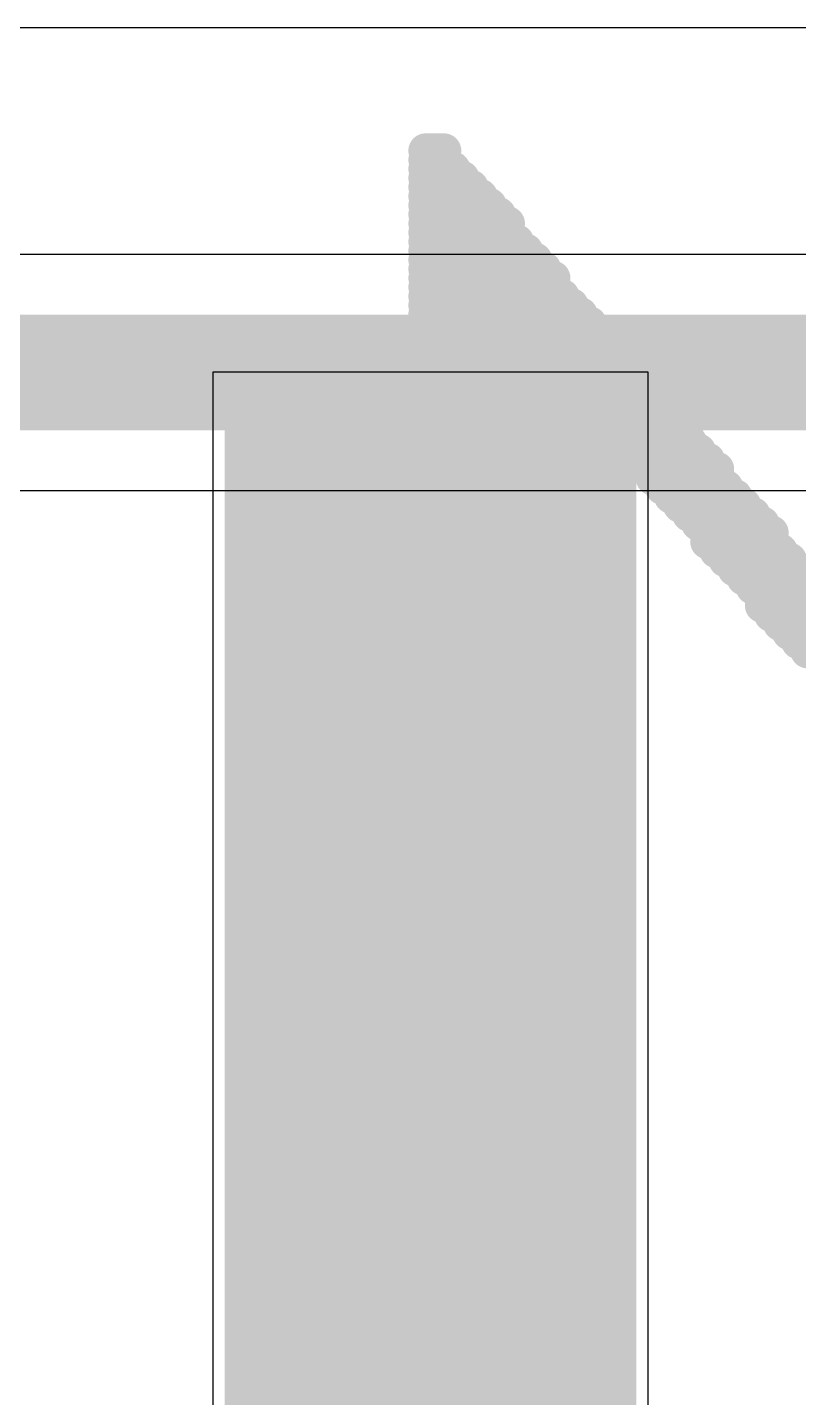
# Model space of a CAD drawing. Header units: inches. Extents: x -4.4 to 45.3, y -0.3 to 53.7.
# Drawn here: x 12.761 to 14.452, y 3.646 to 6.649 of the extents above; entities that cross this region are included whole.
import ezdxf

# ---------------------------------------------------------------- set-up
doc = ezdxf.new("R2010")
doc.units = ezdxf.units.IN
for name, color, linetype in [('Bottom Overlay', 54, 'Continuous'), ('Signal_2', 76, 'Continuous'), ('Top Layer', 1, 'Continuous'), ('Top Paste', 8, 'Continuous'), ('Top Solder', 216, 'Continuous')]:
    doc.layers.add(name, color=color, linetype=linetype)

# ---------------------------------------------------------------- blocks, each defined once
blk = doc.blocks.new('SFW5R_1STE1LF_26')
at = {"layer": 'Top Layer'}
blk.add_hatch(color=1, dxfattribs=at).paths.add_polyline_path([(2.65, 1.05), (3.35, 1.05), (3.35, -3.15), (2.65, -3.15)])
at = {"layer": 'Top Paste'}
blk.add_hatch(color=8, dxfattribs=at).paths.add_polyline_path([(2.65, 1.05), (3.35, 1.05), (3.35, -3.15), (2.65, -3.15)])
at = {"layer": 'Top Solder'}
blk.add_hatch(color=216, dxfattribs=at).paths.add_polyline_path([(2.5484, 1.1516), (3.4516, 1.1516), (3.4516, -3.2516), (2.5484, -3.2516)])

msp = doc.modelspace()

# ---------------------------------------------------------------- linework, layer by layer
at = {"layer": 'Bottom Overlay'}
for points in [[(13.6341, 6.379, 0.0762, 0.0762, 0), (13.674, 6.379, 0.0762, 0.0762, 0)], [(13.6341, 6.359, 0.0762, 0.0762, 0), (13.674, 6.359, 0.0762, 0.0762, 0)], [(13.6341, 6.3391, 0.0762, 0.0762, 0), (13.6939, 6.3391, 0.0762, 0.0762, 0)], [(13.6341, 6.3191, 0.0762, 0.0762, 0), (13.7139, 6.3191, 0.0762, 0.0762, 0)], [(13.6341, 6.2992, 0.0762, 0.0762, 0), (13.7338, 6.2992, 0.0762, 0.0762, 0)], [(13.6341, 6.2793, 0.0762, 0.0762, 0), (13.7538, 6.2793, 0.0762, 0.0762, 0)], [(13.6341, 6.2593, 0.0762, 0.0762, 0), (13.7737, 6.2593, 0.0762, 0.0762, 0)], [(13.6341, 6.2394, 0.0762, 0.0762, 0), (13.7936, 6.2394, 0.0762, 0.0762, 0)], [(13.6341, 6.2194, 0.0762, 0.0762, 0), (13.8136, 6.2194, 0.0762, 0.0762, 0)], [(13.6341, 6.1995, 0.0762, 0.0762, 0), (13.8136, 6.1995, 0.0762, 0.0762, 0)], [(13.6341, 6.1796, 0.0762, 0.0762, 0), (13.8335, 6.1796, 0.0762, 0.0762, 0)], [(13.6341, 6.1596, 0.0762, 0.0762, 0), (13.8535, 6.1596, 0.0762, 0.0762, 0)], [(13.6341, 6.1397, 0.0762, 0.0762, 0), (13.8734, 6.1397, 0.0762, 0.0762, 0)], [(13.6341, 6.1197, 0.0762, 0.0762, 0), (13.8933, 6.1197, 0.0762, 0.0762, 0)], [(13.6341, 6.0998, 0.0762, 0.0762, 0), (13.7538, 6.0998, 0.0762, 0.0762, 0)], [(13.7737, 6.0998, 0.0762, 0.0762, 0), (13.9133, 6.0998, 0.0762, 0.0762, 0)], [(13.6341, 6.0799, 0.0762, 0.0762, 0), (13.7538, 6.0799, 0.0762, 0.0762, 0)], [(13.6341, 6.0599, 0.0762, 0.0762, 0), (13.7538, 6.0599, 0.0762, 0.0762, 0)], [(13.7737, 6.0799, 0.0762, 0.0762, 0), (13.9133, 6.0799, 0.0762, 0.0762, 0)], [(13.7936, 6.0599, 0.0762, 0.0762, 0), (13.9332, 6.0599, 0.0762, 0.0762, 0)], [(13.6341, 6.04, 0.0762, 0.0762, 0), (13.7538, 6.04, 0.0762, 0.0762, 0)], [(13.8136, 6.04, 0.0762, 0.0762, 0), (13.9532, 6.04, 0.0762, 0.0762, 0)], [(13.6341, 6.02, 0.0762, 0.0762, 0), (13.7538, 6.02, 0.0762, 0.0762, 0)], [(13.6341, 6.0001, 0.0762, 0.0762, 0), (13.7538, 6.0001, 0.0762, 0.0762, 0)], [(13.8335, 6.02, 0.0762, 0.0762, 0), (13.9731, 6.02, 0.0762, 0.0762, 0)], [(13.8535, 6.0001, 0.0762, 0.0762, 0), (13.993, 6.0001, 0.0762, 0.0762, 0)], [(13.6341, 5.9802, 0.0762, 0.0762, 0), (13.7538, 5.9802, 0.0762, 0.0762, 0)], [(13.8734, 5.9802, 0.0762, 0.0762, 0), (14.013, 5.9802, 0.0762, 0.0762, 0)], [(13.6341, 5.9602, 0.0762, 0.0762, 0), (13.7538, 5.9602, 0.0762, 0.0762, 0)], [(13.6341, 5.9403, 0.0762, 0.0762, 0), (13.7538, 5.9403, 0.0762, 0.0762, 0)], [(13.8734, 5.9602, 0.0762, 0.0762, 0), (14.0329, 5.9602, 0.0762, 0.0762, 0)], [(13.8933, 5.9403, 0.0762, 0.0762, 0), (14.0329, 5.9403, 0.0762, 0.0762, 0)], [(13.6341, 5.9203, 0.0762, 0.0762, 0), (13.7538, 5.9203, 0.0762, 0.0762, 0)], [(13.9133, 5.9203, 0.0762, 0.0762, 0), (14.0529, 5.9203, 0.0762, 0.0762, 0)], [(13.6341, 5.9004, 0.0762, 0.0762, 0), (13.7538, 5.9004, 0.0762, 0.0762, 0)], [(13.6341, 5.8805, 0.0762, 0.0762, 0), (13.7538, 5.8805, 0.0762, 0.0762, 0)], [(13.9332, 5.9004, 0.0762, 0.0762, 0), (14.0728, 5.9004, 0.0762, 0.0762, 0)], [(13.9532, 5.8805, 0.0762, 0.0762, 0), (14.0927, 5.8805, 0.0762, 0.0762, 0)], [(13.6341, 5.8605, 0.0762, 0.0762, 0), (13.7538, 5.8605, 0.0762, 0.0762, 0)], [(13.9731, 5.8605, 0.0762, 0.0762, 0), (14.1127, 5.8605, 0.0762, 0.0762, 0)], [(13.6341, 5.8406, 0.0762, 0.0762, 0), (13.7538, 5.8406, 0.0762, 0.0762, 0)], [(13.6341, 5.8206, 0.0762, 0.0762, 0), (13.7538, 5.8206, 0.0762, 0.0762, 0)], [(13.993, 5.8406, 0.0762, 0.0762, 0), (14.1326, 5.8406, 0.0762, 0.0762, 0)], [(14.013, 5.8206, 0.0762, 0.0762, 0), (14.1526, 5.8206, 0.0762, 0.0762, 0)], [(13.6341, 5.8007, 0.0762, 0.0762, 0), (13.7538, 5.8007, 0.0762, 0.0762, 0)], [(14.013, 5.8007, 0.0762, 0.0762, 0), (14.1526, 5.8007, 0.0762, 0.0762, 0)], [(13.6341, 5.7808, 0.0762, 0.0762, 0), (13.7538, 5.7808, 0.0762, 0.0762, 0)], [(13.6341, 5.7608, 0.0762, 0.0762, 0), (13.7538, 5.7608, 0.0762, 0.0762, 0)], [(14.0329, 5.7808, 0.0762, 0.0762, 0), (14.1725, 5.7808, 0.0762, 0.0762, 0)], [(14.0529, 5.7608, 0.0762, 0.0762, 0), (14.1924, 5.7608, 0.0762, 0.0762, 0)], [(13.6341, 5.7409, 0.0762, 0.0762, 0), (13.7538, 5.7409, 0.0762, 0.0762, 0)], [(14.0728, 5.7409, 0.0762, 0.0762, 0), (14.2124, 5.7409, 0.0762, 0.0762, 0)], [(13.6341, 5.7209, 0.0762, 0.0762, 0), (13.7538, 5.7209, 0.0762, 0.0762, 0)], [(13.6341, 5.701, 0.0762, 0.0762, 0), (13.7538, 5.701, 0.0762, 0.0762, 0)], [(14.0927, 5.7209, 0.0762, 0.0762, 0), (14.2323, 5.7209, 0.0762, 0.0762, 0)], [(14.1127, 5.701, 0.0762, 0.0762, 0), (14.2523, 5.701, 0.0762, 0.0762, 0)], [(13.6341, 5.6811, 0.0762, 0.0762, 0), (13.7538, 5.6811, 0.0762, 0.0762, 0)], [(14.1326, 5.6811, 0.0762, 0.0762, 0), (14.2722, 5.6811, 0.0762, 0.0762, 0)], [(13.6341, 5.6611, 0.0762, 0.0762, 0), (13.7538, 5.6611, 0.0762, 0.0762, 0)], [(13.6341, 5.6412, 0.0762, 0.0762, 0), (13.7538, 5.6412, 0.0762, 0.0762, 0)], [(14.1326, 5.6611, 0.0762, 0.0762, 0), (14.2722, 5.6611, 0.0762, 0.0762, 0)], [(14.1526, 5.6412, 0.0762, 0.0762, 0), (14.2921, 5.6412, 0.0762, 0.0762, 0)], [(13.6341, 5.6212, 0.0762, 0.0762, 0), (13.7538, 5.6212, 0.0762, 0.0762, 0)], [(14.1725, 5.6212, 0.0762, 0.0762, 0), (14.3121, 5.6212, 0.0762, 0.0762, 0)], [(13.6341, 5.6013, 0.0762, 0.0762, 0), (13.7538, 5.6013, 0.0762, 0.0762, 0)], [(13.6341, 5.5814, 0.0762, 0.0762, 0), (13.7538, 5.5814, 0.0762, 0.0762, 0)], [(14.1924, 5.6013, 0.0762, 0.0762, 0), (14.332, 5.6013, 0.0762, 0.0762, 0)], [(14.2124, 5.5814, 0.0762, 0.0762, 0), (14.352, 5.5814, 0.0762, 0.0762, 0)], [(13.6341, 5.5614, 0.0762, 0.0762, 0), (13.7538, 5.5614, 0.0762, 0.0762, 0)], [(14.2323, 5.5614, 0.0762, 0.0762, 0), (14.3719, 5.5614, 0.0762, 0.0762, 0)], [(13.6341, 5.5415, 0.0762, 0.0762, 0), (13.7538, 5.5415, 0.0762, 0.0762, 0)], [(13.6341, 5.5215, 0.0762, 0.0762, 0), (13.7538, 5.5215, 0.0762, 0.0762, 0)], [(14.2523, 5.5415, 0.0762, 0.0762, 0), (14.3918, 5.5415, 0.0762, 0.0762, 0)], [(14.2523, 5.5215, 0.0762, 0.0762, 0), (14.3918, 5.5215, 0.0762, 0.0762, 0)], [(13.6341, 5.5016, 0.0762, 0.0762, 0), (13.7538, 5.5016, 0.0762, 0.0762, 0)], [(14.2722, 5.5016, 0.0762, 0.0762, 0), (14.4118, 5.5016, 0.0762, 0.0762, 0)], [(13.6341, 5.4817, 0.0762, 0.0762, 0), (13.7538, 5.4817, 0.0762, 0.0762, 0)], [(13.6341, 5.4617, 0.0762, 0.0762, 0), (13.7538, 5.4617, 0.0762, 0.0762, 0)], [(14.2921, 5.4817, 0.0762, 0.0762, 0), (14.4317, 5.4817, 0.0762, 0.0762, 0)], [(14.3121, 5.4617, 0.0762, 0.0762, 0), (14.4517, 5.4617, 0.0762, 0.0762, 0)], [(13.6341, 5.4418, 0.0762, 0.0762, 0), (13.7538, 5.4418, 0.0762, 0.0762, 0)], [(14.332, 5.4418, 0.0762, 0.0762, 0), (14.4716, 5.4418, 0.0762, 0.0762, 0)], [(13.6341, 5.4218, 0.0762, 0.0762, 0), (13.7538, 5.4218, 0.0762, 0.0762, 0)], [(13.6341, 5.4019, 0.0762, 0.0762, 0), (13.7538, 5.4019, 0.0762, 0.0762, 0)], [(14.352, 5.4218, 0.0762, 0.0762, 0), (14.4915, 5.4218, 0.0762, 0.0762, 0)], [(14.3719, 5.4019, 0.0762, 0.0762, 0), (14.5115, 5.4019, 0.0762, 0.0762, 0)], [(13.6341, 5.382, 0.0762, 0.0762, 0), (13.7538, 5.382, 0.0762, 0.0762, 0)], [(14.3719, 5.382, 0.0762, 0.0762, 0), (14.5314, 5.382, 0.0762, 0.0762, 0)], [(13.6341, 5.362, 0.0762, 0.0762, 0), (13.7538, 5.362, 0.0762, 0.0762, 0)], [(13.6341, 5.3421, 0.0762, 0.0762, 0), (13.7538, 5.3421, 0.0762, 0.0762, 0)], [(14.3918, 5.362, 0.0762, 0.0762, 0), (14.5314, 5.362, 0.0762, 0.0762, 0)], [(14.4118, 5.3421, 0.0762, 0.0762, 0), (14.5514, 5.3421, 0.0762, 0.0762, 0)], [(13.6341, 5.3221, 0.0762, 0.0762, 0), (13.7538, 5.3221, 0.0762, 0.0762, 0)], [(14.4317, 5.3221, 0.0762, 0.0762, 0), (14.5713, 5.3221, 0.0762, 0.0762, 0)], [(13.6341, 5.3022, 0.0762, 0.0762, 0), (13.7538, 5.3022, 0.0762, 0.0762, 0)], [(13.6341, 5.2823, 0.0762, 0.0762, 0), (13.7538, 5.2823, 0.0762, 0.0762, 0)], [(14.4517, 5.3022, 0.0762, 0.0762, 0), (14.5912, 5.3022, 0.0762, 0.0762, 0)], [(14.4716, 5.2823, 0.0762, 0.0762, 0), (14.6112, 5.2823, 0.0762, 0.0762, 0)], [(13.6341, 5.2623, 0.0762, 0.0762, 0), (13.7538, 5.2623, 0.0762, 0.0762, 0)], [(13.6341, 5.2424, 0.0762, 0.0762, 0), (13.7538, 5.2424, 0.0762, 0.0762, 0)], [(13.6341, 5.2224, 0.0762, 0.0762, 0), (13.7538, 5.2224, 0.0762, 0.0762, 0)], [(13.6341, 5.2025, 0.0762, 0.0762, 0), (13.7538, 5.2025, 0.0762, 0.0762, 0)], [(13.6341, 5.1826, 0.0762, 0.0762, 0), (13.7538, 5.1826, 0.0762, 0.0762, 0)], [(13.6341, 5.1626, 0.0762, 0.0762, 0), (13.7538, 5.1626, 0.0762, 0.0762, 0)], [(13.6341, 5.1427, 0.0762, 0.0762, 0), (13.7538, 5.1427, 0.0762, 0.0762, 0)], [(13.6341, 5.1227, 0.0762, 0.0762, 0), (13.7538, 5.1227, 0.0762, 0.0762, 0)], [(13.6341, 5.1028, 0.0762, 0.0762, 0), (13.7538, 5.1028, 0.0762, 0.0762, 0)], [(13.6341, 5.0828, 0.0762, 0.0762, 0), (13.7538, 5.0828, 0.0762, 0.0762, 0)], [(13.6341, 5.0629, 0.0762, 0.0762, 0), (13.7538, 5.0629, 0.0762, 0.0762, 0)], [(13.6341, 5.043, 0.0762, 0.0762, 0), (13.7538, 5.043, 0.0762, 0.0762, 0)], [(13.6341, 5.023, 0.0762, 0.0762, 0), (13.7538, 5.023, 0.0762, 0.0762, 0)], [(13.6341, 5.0031, 0.0762, 0.0762, 0), (13.7538, 5.0031, 0.0762, 0.0762, 0)], [(13.6341, 4.9831, 0.0762, 0.0762, 0), (13.7538, 4.9831, 0.0762, 0.0762, 0)], [(13.6341, 4.9632, 0.0762, 0.0762, 0), (13.7538, 4.9632, 0.0762, 0.0762, 0)], [(13.6341, 4.9433, 0.0762, 0.0762, 0), (13.7538, 4.9433, 0.0762, 0.0762, 0)], [(13.6341, 4.9233, 0.0762, 0.0762, 0), (13.7538, 4.9233, 0.0762, 0.0762, 0)], [(13.6341, 4.9034, 0.0762, 0.0762, 0), (13.7538, 4.9034, 0.0762, 0.0762, 0)], [(13.6341, 4.8834, 0.0762, 0.0762, 0), (13.7538, 4.8834, 0.0762, 0.0762, 0)], [(13.6341, 4.8635, 0.0762, 0.0762, 0), (13.7538, 4.8635, 0.0762, 0.0762, 0)], [(13.6341, 4.8436, 0.0762, 0.0762, 0), (13.7538, 4.8436, 0.0762, 0.0762, 0)], [(13.6341, 4.8236, 0.0762, 0.0762, 0), (13.7538, 4.8236, 0.0762, 0.0762, 0)], [(13.6341, 4.8037, 0.0762, 0.0762, 0), (13.7538, 4.8037, 0.0762, 0.0762, 0)], [(13.6341, 4.7837, 0.0762, 0.0762, 0), (13.7538, 4.7837, 0.0762, 0.0762, 0)], [(13.6341, 4.7638, 0.0762, 0.0762, 0), (13.7538, 4.7638, 0.0762, 0.0762, 0)], [(13.6341, 4.7439, 0.0762, 0.0762, 0), (13.7538, 4.7439, 0.0762, 0.0762, 0)], [(13.6341, 4.7239, 0.0762, 0.0762, 0), (13.7538, 4.7239, 0.0762, 0.0762, 0)], [(13.6341, 4.704, 0.0762, 0.0762, 0), (13.7538, 4.704, 0.0762, 0.0762, 0)], [(13.6341, 4.684, 0.0762, 0.0762, 0), (13.7538, 4.684, 0.0762, 0.0762, 0)], [(13.6341, 4.6641, 0.0762, 0.0762, 0), (13.7538, 4.6641, 0.0762, 0.0762, 0)], [(13.6341, 4.6442, 0.0762, 0.0762, 0), (13.7538, 4.6442, 0.0762, 0.0762, 0)], [(13.6341, 4.6242, 0.0762, 0.0762, 0), (13.7538, 4.6242, 0.0762, 0.0762, 0)], [(13.6341, 4.6043, 0.0762, 0.0762, 0), (13.7538, 4.6043, 0.0762, 0.0762, 0)], [(13.6341, 4.5843, 0.0762, 0.0762, 0), (13.7538, 4.5843, 0.0762, 0.0762, 0)], [(13.6341, 4.5644, 0.0762, 0.0762, 0), (13.7538, 4.5644, 0.0762, 0.0762, 0)], [(13.6341, 4.5445, 0.0762, 0.0762, 0), (13.7538, 4.5445, 0.0762, 0.0762, 0)], [(13.6341, 4.5245, 0.0762, 0.0762, 0), (13.7538, 4.5245, 0.0762, 0.0762, 0)], [(13.6341, 4.5046, 0.0762, 0.0762, 0), (13.7538, 4.5046, 0.0762, 0.0762, 0)], [(13.6341, 4.4846, 0.0762, 0.0762, 0), (13.7538, 4.4846, 0.0762, 0.0762, 0)], [(13.6341, 4.4647, 0.0762, 0.0762, 0), (13.7538, 4.4647, 0.0762, 0.0762, 0)], [(13.6341, 4.4448, 0.0762, 0.0762, 0), (13.7538, 4.4448, 0.0762, 0.0762, 0)], [(13.6341, 4.4248, 0.0762, 0.0762, 0), (13.7538, 4.4248, 0.0762, 0.0762, 0)], [(13.6341, 4.4049, 0.0762, 0.0762, 0), (13.7538, 4.4049, 0.0762, 0.0762, 0)]]:
    msp.add_lwpolyline(points, format="xyseb", dxfattribs=at)
for points in [[(13.6151, 6.379, 0.0381, 0.0381, 1), (13.6532, 6.379, 0.0381, 0.0381, 1)], [(13.6549, 6.379, 0.0381, 0.0381, 1), (13.693, 6.379, 0.0381, 0.0381, 1)], [(13.6151, 6.359, 0.0381, 0.0381, 1), (13.6532, 6.359, 0.0381, 0.0381, 1)], [(13.6151, 6.3391, 0.0381, 0.0381, 1), (13.6532, 6.3391, 0.0381, 0.0381, 1)], [(13.6549, 6.359, 0.0381, 0.0381, 1), (13.693, 6.359, 0.0381, 0.0381, 1)], [(13.6749, 6.3391, 0.0381, 0.0381, 1), (13.713, 6.3391, 0.0381, 0.0381, 1)], [(13.6151, 6.3191, 0.0381, 0.0381, 1), (13.6532, 6.3191, 0.0381, 0.0381, 1)], [(13.6948, 6.3191, 0.0381, 0.0381, 1), (13.7329, 6.3191, 0.0381, 0.0381, 1)], [(13.6151, 6.2992, 0.0381, 0.0381, 1), (13.6532, 6.2992, 0.0381, 0.0381, 1)], [(13.6151, 6.2793, 0.0381, 0.0381, 1), (13.6532, 6.2793, 0.0381, 0.0381, 1)], [(13.7148, 6.2992, 0.0381, 0.0381, 1), (13.7529, 6.2992, 0.0381, 0.0381, 1)], [(13.7347, 6.2793, 0.0381, 0.0381, 1), (13.7728, 6.2793, 0.0381, 0.0381, 1)], [(13.6151, 6.2593, 0.0381, 0.0381, 1), (13.6532, 6.2593, 0.0381, 0.0381, 1)], [(13.7547, 6.2593, 0.0381, 0.0381, 1), (13.7928, 6.2593, 0.0381, 0.0381, 1)], [(13.6151, 6.2394, 0.0381, 0.0381, 1), (13.6532, 6.2394, 0.0381, 0.0381, 1)], [(13.6151, 6.2194, 0.0381, 0.0381, 1), (13.6532, 6.2194, 0.0381, 0.0381, 1)], [(13.7746, 6.2394, 0.0381, 0.0381, 1), (13.8127, 6.2394, 0.0381, 0.0381, 1)], [(13.7945, 6.2194, 0.0381, 0.0381, 1), (13.8326, 6.2194, 0.0381, 0.0381, 1)], [(13.6151, 6.1995, 0.0381, 0.0381, 1), (13.6532, 6.1995, 0.0381, 0.0381, 1)], [(13.6151, 6.1796, 0.0381, 0.0381, 1), (13.6532, 6.1796, 0.0381, 0.0381, 1)], [(13.7945, 6.1995, 0.0381, 0.0381, 1), (13.8326, 6.1995, 0.0381, 0.0381, 1)], [(13.8145, 6.1796, 0.0381, 0.0381, 1), (13.8526, 6.1796, 0.0381, 0.0381, 1)], [(13.6151, 6.1596, 0.0381, 0.0381, 1), (13.6532, 6.1596, 0.0381, 0.0381, 1)], [(13.8344, 6.1596, 0.0381, 0.0381, 1), (13.8725, 6.1596, 0.0381, 0.0381, 1)], [(13.6151, 6.1397, 0.0381, 0.0381, 1), (13.6532, 6.1397, 0.0381, 0.0381, 1)], [(13.6151, 6.1197, 0.0381, 0.0381, 1), (13.6532, 6.1197, 0.0381, 0.0381, 1)], [(13.8544, 6.1397, 0.0381, 0.0381, 1), (13.8925, 6.1397, 0.0381, 0.0381, 1)], [(13.8743, 6.1197, 0.0381, 0.0381, 1), (13.9124, 6.1197, 0.0381, 0.0381, 1)], [(13.6151, 6.0998, 0.0381, 0.0381, 1), (13.6532, 6.0998, 0.0381, 0.0381, 1)], [(13.7347, 6.0998, 0.0381, 0.0381, 1), (13.7728, 6.0998, 0.0381, 0.0381, 1)], [(13.7547, 6.0998, 0.0381, 0.0381, 1), (13.7928, 6.0998, 0.0381, 0.0381, 1)], [(13.8942, 6.0998, 0.0381, 0.0381, 1), (13.9323, 6.0998, 0.0381, 0.0381, 1)], [(13.6151, 6.0799, 0.0381, 0.0381, 1), (13.6532, 6.0799, 0.0381, 0.0381, 1)], [(13.6151, 6.0599, 0.0381, 0.0381, 1), (13.6532, 6.0599, 0.0381, 0.0381, 1)], [(13.7347, 6.0799, 0.0381, 0.0381, 1), (13.7728, 6.0799, 0.0381, 0.0381, 1)], [(13.7347, 6.0599, 0.0381, 0.0381, 1), (13.7728, 6.0599, 0.0381, 0.0381, 1)], [(13.7547, 6.0799, 0.0381, 0.0381, 1), (13.7928, 6.0799, 0.0381, 0.0381, 1)], [(13.7746, 6.0599, 0.0381, 0.0381, 1), (13.8127, 6.0599, 0.0381, 0.0381, 1)], [(13.8942, 6.0799, 0.0381, 0.0381, 1), (13.9323, 6.0799, 0.0381, 0.0381, 1)], [(13.9142, 6.0599, 0.0381, 0.0381, 1), (13.9523, 6.0599, 0.0381, 0.0381, 1)], [(13.6151, 6.04, 0.0381, 0.0381, 1), (13.6532, 6.04, 0.0381, 0.0381, 1)], [(13.7347, 6.04, 0.0381, 0.0381, 1), (13.7728, 6.04, 0.0381, 0.0381, 1)], [(13.7945, 6.04, 0.0381, 0.0381, 1), (13.8326, 6.04, 0.0381, 0.0381, 1)], [(13.9341, 6.04, 0.0381, 0.0381, 1), (13.9722, 6.04, 0.0381, 0.0381, 1)], [(13.6151, 6.02, 0.0381, 0.0381, 1), (13.6532, 6.02, 0.0381, 0.0381, 1)], [(13.6151, 6.0001, 0.0381, 0.0381, 1), (13.6532, 6.0001, 0.0381, 0.0381, 1)], [(13.7347, 6.02, 0.0381, 0.0381, 1), (13.7728, 6.02, 0.0381, 0.0381, 1)], [(13.7347, 6.0001, 0.0381, 0.0381, 1), (13.7728, 6.0001, 0.0381, 0.0381, 1)], [(13.8145, 6.02, 0.0381, 0.0381, 1), (13.8526, 6.02, 0.0381, 0.0381, 1)], [(13.8344, 6.0001, 0.0381, 0.0381, 1), (13.8725, 6.0001, 0.0381, 0.0381, 1)], [(13.9541, 6.02, 0.0381, 0.0381, 1), (13.9922, 6.02, 0.0381, 0.0381, 1)], [(13.974, 6.0001, 0.0381, 0.0381, 1), (14.0121, 6.0001, 0.0381, 0.0381, 1)], [(13.6151, 5.9802, 0.0381, 0.0381, 1), (13.6532, 5.9802, 0.0381, 0.0381, 1)], [(13.7347, 5.9802, 0.0381, 0.0381, 1), (13.7728, 5.9802, 0.0381, 0.0381, 1)], [(13.8544, 5.9802, 0.0381, 0.0381, 1), (13.8925, 5.9802, 0.0381, 0.0381, 1)], [(13.9939, 5.9802, 0.0381, 0.0381, 1), (14.032, 5.9802, 0.0381, 0.0381, 1)], [(13.6151, 5.9602, 0.0381, 0.0381, 1), (13.6532, 5.9602, 0.0381, 0.0381, 1)], [(13.6151, 5.9403, 0.0381, 0.0381, 1), (13.6532, 5.9403, 0.0381, 0.0381, 1)], [(13.7347, 5.9602, 0.0381, 0.0381, 1), (13.7728, 5.9602, 0.0381, 0.0381, 1)], [(13.7347, 5.9403, 0.0381, 0.0381, 1), (13.7728, 5.9403, 0.0381, 0.0381, 1)], [(13.8544, 5.9602, 0.0381, 0.0381, 1), (13.8925, 5.9602, 0.0381, 0.0381, 1)], [(13.8743, 5.9403, 0.0381, 0.0381, 1), (13.9124, 5.9403, 0.0381, 0.0381, 1)], [(14.0139, 5.9602, 0.0381, 0.0381, 1), (14.052, 5.9602, 0.0381, 0.0381, 1)], [(14.0139, 5.9403, 0.0381, 0.0381, 1), (14.052, 5.9403, 0.0381, 0.0381, 1)], [(13.6151, 5.9203, 0.0381, 0.0381, 1), (13.6532, 5.9203, 0.0381, 0.0381, 1)], [(13.7347, 5.9203, 0.0381, 0.0381, 1), (13.7728, 5.9203, 0.0381, 0.0381, 1)], [(13.8942, 5.9203, 0.0381, 0.0381, 1), (13.9323, 5.9203, 0.0381, 0.0381, 1)], [(14.0338, 5.9203, 0.0381, 0.0381, 1), (14.0719, 5.9203, 0.0381, 0.0381, 1)], [(13.6151, 5.9004, 0.0381, 0.0381, 1), (13.6532, 5.9004, 0.0381, 0.0381, 1)], [(13.6151, 5.8805, 0.0381, 0.0381, 1), (13.6532, 5.8805, 0.0381, 0.0381, 1)], [(13.7347, 5.9004, 0.0381, 0.0381, 1), (13.7728, 5.9004, 0.0381, 0.0381, 1)], [(13.7347, 5.8805, 0.0381, 0.0381, 1), (13.7728, 5.8805, 0.0381, 0.0381, 1)], [(13.9142, 5.9004, 0.0381, 0.0381, 1), (13.9523, 5.9004, 0.0381, 0.0381, 1)], [(13.9341, 5.8805, 0.0381, 0.0381, 1), (13.9722, 5.8805, 0.0381, 0.0381, 1)], [(14.0538, 5.9004, 0.0381, 0.0381, 1), (14.0919, 5.9004, 0.0381, 0.0381, 1)], [(14.0737, 5.8805, 0.0381, 0.0381, 1), (14.1118, 5.8805, 0.0381, 0.0381, 1)], [(13.6151, 5.8605, 0.0381, 0.0381, 1), (13.6532, 5.8605, 0.0381, 0.0381, 1)], [(13.7347, 5.8605, 0.0381, 0.0381, 1), (13.7728, 5.8605, 0.0381, 0.0381, 1)], [(13.9541, 5.8605, 0.0381, 0.0381, 1), (13.9922, 5.8605, 0.0381, 0.0381, 1)], [(14.0936, 5.8605, 0.0381, 0.0381, 1), (14.1317, 5.8605, 0.0381, 0.0381, 1)], [(13.6151, 5.8406, 0.0381, 0.0381, 1), (13.6532, 5.8406, 0.0381, 0.0381, 1)], [(13.6151, 5.8206, 0.0381, 0.0381, 1), (13.6532, 5.8206, 0.0381, 0.0381, 1)], [(13.7347, 5.8406, 0.0381, 0.0381, 1), (13.7728, 5.8406, 0.0381, 0.0381, 1)], [(13.7347, 5.8206, 0.0381, 0.0381, 1), (13.7728, 5.8206, 0.0381, 0.0381, 1)], [(13.974, 5.8406, 0.0381, 0.0381, 1), (14.0121, 5.8406, 0.0381, 0.0381, 1)], [(13.9939, 5.8206, 0.0381, 0.0381, 1), (14.032, 5.8206, 0.0381, 0.0381, 1)], [(14.1136, 5.8406, 0.0381, 0.0381, 1), (14.1517, 5.8406, 0.0381, 0.0381, 1)], [(14.1335, 5.8206, 0.0381, 0.0381, 1), (14.1716, 5.8206, 0.0381, 0.0381, 1)], [(13.6151, 5.8007, 0.0381, 0.0381, 1), (13.6532, 5.8007, 0.0381, 0.0381, 1)], [(13.7347, 5.8007, 0.0381, 0.0381, 1), (13.7728, 5.8007, 0.0381, 0.0381, 1)], [(13.9939, 5.8007, 0.0381, 0.0381, 1), (14.032, 5.8007, 0.0381, 0.0381, 1)], [(14.1335, 5.8007, 0.0381, 0.0381, 1), (14.1716, 5.8007, 0.0381, 0.0381, 1)], [(13.6151, 5.7808, 0.0381, 0.0381, 1), (13.6532, 5.7808, 0.0381, 0.0381, 1)], [(13.6151, 5.7608, 0.0381, 0.0381, 1), (13.6532, 5.7608, 0.0381, 0.0381, 1)], [(13.7347, 5.7808, 0.0381, 0.0381, 1), (13.7728, 5.7808, 0.0381, 0.0381, 1)], [(13.7347, 5.7608, 0.0381, 0.0381, 1), (13.7728, 5.7608, 0.0381, 0.0381, 1)], [(14.0139, 5.7808, 0.0381, 0.0381, 1), (14.052, 5.7808, 0.0381, 0.0381, 1)], [(14.0338, 5.7608, 0.0381, 0.0381, 1), (14.0719, 5.7608, 0.0381, 0.0381, 1)], [(14.1535, 5.7808, 0.0381, 0.0381, 1), (14.1916, 5.7808, 0.0381, 0.0381, 1)], [(14.1734, 5.7608, 0.0381, 0.0381, 1), (14.2115, 5.7608, 0.0381, 0.0381, 1)], [(13.6151, 5.7409, 0.0381, 0.0381, 1), (13.6532, 5.7409, 0.0381, 0.0381, 1)], [(13.7347, 5.7409, 0.0381, 0.0381, 1), (13.7728, 5.7409, 0.0381, 0.0381, 1)], [(14.0538, 5.7409, 0.0381, 0.0381, 1), (14.0919, 5.7409, 0.0381, 0.0381, 1)], [(14.1933, 5.7409, 0.0381, 0.0381, 1), (14.2314, 5.7409, 0.0381, 0.0381, 1)], [(13.6151, 5.7209, 0.0381, 0.0381, 1), (13.6532, 5.7209, 0.0381, 0.0381, 1)], [(13.6151, 5.701, 0.0381, 0.0381, 1), (13.6532, 5.701, 0.0381, 0.0381, 1)], [(13.7347, 5.7209, 0.0381, 0.0381, 1), (13.7728, 5.7209, 0.0381, 0.0381, 1)], [(13.7347, 5.701, 0.0381, 0.0381, 1), (13.7728, 5.701, 0.0381, 0.0381, 1)], [(14.0737, 5.7209, 0.0381, 0.0381, 1), (14.1118, 5.7209, 0.0381, 0.0381, 1)], [(14.0936, 5.701, 0.0381, 0.0381, 1), (14.1317, 5.701, 0.0381, 0.0381, 1)], [(14.2133, 5.7209, 0.0381, 0.0381, 1), (14.2514, 5.7209, 0.0381, 0.0381, 1)], [(14.2332, 5.701, 0.0381, 0.0381, 1), (14.2713, 5.701, 0.0381, 0.0381, 1)], [(13.6151, 5.6811, 0.0381, 0.0381, 1), (13.6532, 5.6811, 0.0381, 0.0381, 1)], [(13.7347, 5.6811, 0.0381, 0.0381, 1), (13.7728, 5.6811, 0.0381, 0.0381, 1)], [(14.1136, 5.6811, 0.0381, 0.0381, 1), (14.1517, 5.6811, 0.0381, 0.0381, 1)], [(14.2532, 5.6811, 0.0381, 0.0381, 1), (14.2913, 5.6811, 0.0381, 0.0381, 1)], [(13.6151, 5.6611, 0.0381, 0.0381, 1), (13.6532, 5.6611, 0.0381, 0.0381, 1)], [(13.6151, 5.6412, 0.0381, 0.0381, 1), (13.6532, 5.6412, 0.0381, 0.0381, 1)], [(13.7347, 5.6611, 0.0381, 0.0381, 1), (13.7728, 5.6611, 0.0381, 0.0381, 1)], [(13.7347, 5.6412, 0.0381, 0.0381, 1), (13.7728, 5.6412, 0.0381, 0.0381, 1)], [(14.1136, 5.6611, 0.0381, 0.0381, 1), (14.1517, 5.6611, 0.0381, 0.0381, 1)], [(14.1335, 5.6412, 0.0381, 0.0381, 1), (14.1716, 5.6412, 0.0381, 0.0381, 1)], [(14.2532, 5.6611, 0.0381, 0.0381, 1), (14.2913, 5.6611, 0.0381, 0.0381, 1)], [(14.2731, 5.6412, 0.0381, 0.0381, 1), (14.3112, 5.6412, 0.0381, 0.0381, 1)], [(13.6151, 5.6212, 0.0381, 0.0381, 1), (13.6532, 5.6212, 0.0381, 0.0381, 1)], [(13.7347, 5.6212, 0.0381, 0.0381, 1), (13.7728, 5.6212, 0.0381, 0.0381, 1)], [(14.1535, 5.6212, 0.0381, 0.0381, 1), (14.1916, 5.6212, 0.0381, 0.0381, 1)], [(14.293, 5.6212, 0.0381, 0.0381, 1), (14.3311, 5.6212, 0.0381, 0.0381, 1)], [(13.6151, 5.6013, 0.0381, 0.0381, 1), (13.6532, 5.6013, 0.0381, 0.0381, 1)], [(13.6151, 5.5814, 0.0381, 0.0381, 1), (13.6532, 5.5814, 0.0381, 0.0381, 1)], [(13.7347, 5.6013, 0.0381, 0.0381, 1), (13.7728, 5.6013, 0.0381, 0.0381, 1)], [(13.7347, 5.5814, 0.0381, 0.0381, 1), (13.7728, 5.5814, 0.0381, 0.0381, 1)], [(14.1734, 5.6013, 0.0381, 0.0381, 1), (14.2115, 5.6013, 0.0381, 0.0381, 1)], [(14.1933, 5.5814, 0.0381, 0.0381, 1), (14.2314, 5.5814, 0.0381, 0.0381, 1)], [(14.313, 5.6013, 0.0381, 0.0381, 1), (14.3511, 5.6013, 0.0381, 0.0381, 1)], [(14.3329, 5.5814, 0.0381, 0.0381, 1), (14.371, 5.5814, 0.0381, 0.0381, 1)], [(13.6151, 5.5614, 0.0381, 0.0381, 1), (13.6532, 5.5614, 0.0381, 0.0381, 1)], [(13.7347, 5.5614, 0.0381, 0.0381, 1), (13.7728, 5.5614, 0.0381, 0.0381, 1)], [(14.2133, 5.5614, 0.0381, 0.0381, 1), (14.2514, 5.5614, 0.0381, 0.0381, 1)], [(14.3529, 5.5614, 0.0381, 0.0381, 1), (14.391, 5.5614, 0.0381, 0.0381, 1)], [(13.6151, 5.5415, 0.0381, 0.0381, 1), (13.6532, 5.5415, 0.0381, 0.0381, 1)], [(13.6151, 5.5215, 0.0381, 0.0381, 1), (13.6532, 5.5215, 0.0381, 0.0381, 1)], [(13.7347, 5.5415, 0.0381, 0.0381, 1), (13.7728, 5.5415, 0.0381, 0.0381, 1)], [(13.7347, 5.5215, 0.0381, 0.0381, 1), (13.7728, 5.5215, 0.0381, 0.0381, 1)], [(14.2332, 5.5415, 0.0381, 0.0381, 1), (14.2713, 5.5415, 0.0381, 0.0381, 1)], [(14.2332, 5.5215, 0.0381, 0.0381, 1), (14.2713, 5.5215, 0.0381, 0.0381, 1)], [(14.3728, 5.5415, 0.0381, 0.0381, 1), (14.4109, 5.5415, 0.0381, 0.0381, 1)], [(14.3728, 5.5215, 0.0381, 0.0381, 1), (14.4109, 5.5215, 0.0381, 0.0381, 1)], [(13.6151, 5.5016, 0.0381, 0.0381, 1), (13.6532, 5.5016, 0.0381, 0.0381, 1)], [(13.7347, 5.5016, 0.0381, 0.0381, 1), (13.7728, 5.5016, 0.0381, 0.0381, 1)], [(14.2532, 5.5016, 0.0381, 0.0381, 1), (14.2913, 5.5016, 0.0381, 0.0381, 1)], [(14.3927, 5.5016, 0.0381, 0.0381, 1), (14.4308, 5.5016, 0.0381, 0.0381, 1)], [(13.6151, 5.4817, 0.0381, 0.0381, 1), (13.6532, 5.4817, 0.0381, 0.0381, 1)], [(13.6151, 5.4617, 0.0381, 0.0381, 1), (13.6532, 5.4617, 0.0381, 0.0381, 1)], [(13.7347, 5.4817, 0.0381, 0.0381, 1), (13.7728, 5.4817, 0.0381, 0.0381, 1)], [(13.7347, 5.4617, 0.0381, 0.0381, 1), (13.7728, 5.4617, 0.0381, 0.0381, 1)], [(14.2731, 5.4817, 0.0381, 0.0381, 1), (14.3112, 5.4817, 0.0381, 0.0381, 1)], [(14.293, 5.4617, 0.0381, 0.0381, 1), (14.3311, 5.4617, 0.0381, 0.0381, 1)], [(14.4127, 5.4817, 0.0381, 0.0381, 1), (14.4508, 5.4817, 0.0381, 0.0381, 1)], [(14.4326, 5.4617, 0.0381, 0.0381, 1), (14.4707, 5.4617, 0.0381, 0.0381, 1)], [(13.6151, 5.4418, 0.0381, 0.0381, 1), (13.6532, 5.4418, 0.0381, 0.0381, 1)], [(13.7347, 5.4418, 0.0381, 0.0381, 1), (13.7728, 5.4418, 0.0381, 0.0381, 1)], [(14.313, 5.4418, 0.0381, 0.0381, 1), (14.3511, 5.4418, 0.0381, 0.0381, 1)], [(14.4526, 5.4418, 0.0381, 0.0381, 1), (14.4907, 5.4418, 0.0381, 0.0381, 1)], [(13.6151, 5.4218, 0.0381, 0.0381, 1), (13.6532, 5.4218, 0.0381, 0.0381, 1)], [(13.6151, 5.4019, 0.0381, 0.0381, 1), (13.6532, 5.4019, 0.0381, 0.0381, 1)], [(13.7347, 5.4218, 0.0381, 0.0381, 1), (13.7728, 5.4218, 0.0381, 0.0381, 1)], [(13.7347, 5.4019, 0.0381, 0.0381, 1), (13.7728, 5.4019, 0.0381, 0.0381, 1)], [(14.3329, 5.4218, 0.0381, 0.0381, 1), (14.371, 5.4218, 0.0381, 0.0381, 1)], [(14.3529, 5.4019, 0.0381, 0.0381, 1), (14.391, 5.4019, 0.0381, 0.0381, 1)], [(13.6151, 5.382, 0.0381, 0.0381, 1), (13.6532, 5.382, 0.0381, 0.0381, 1)], [(13.7347, 5.382, 0.0381, 0.0381, 1), (13.7728, 5.382, 0.0381, 0.0381, 1)], [(14.3529, 5.382, 0.0381, 0.0381, 1), (14.391, 5.382, 0.0381, 0.0381, 1)], [(13.6151, 5.362, 0.0381, 0.0381, 1), (13.6532, 5.362, 0.0381, 0.0381, 1)], [(13.6151, 5.3421, 0.0381, 0.0381, 1), (13.6532, 5.3421, 0.0381, 0.0381, 1)], [(13.7347, 5.362, 0.0381, 0.0381, 1), (13.7728, 5.362, 0.0381, 0.0381, 1)], [(13.7347, 5.3421, 0.0381, 0.0381, 1), (13.7728, 5.3421, 0.0381, 0.0381, 1)], [(14.3728, 5.362, 0.0381, 0.0381, 1), (14.4109, 5.362, 0.0381, 0.0381, 1)], [(14.3927, 5.3421, 0.0381, 0.0381, 1), (14.4308, 5.3421, 0.0381, 0.0381, 1)], [(13.6151, 5.3221, 0.0381, 0.0381, 1), (13.6532, 5.3221, 0.0381, 0.0381, 1)], [(13.7347, 5.3221, 0.0381, 0.0381, 1), (13.7728, 5.3221, 0.0381, 0.0381, 1)], [(14.4127, 5.3221, 0.0381, 0.0381, 1), (14.4508, 5.3221, 0.0381, 0.0381, 1)], [(13.6151, 5.3022, 0.0381, 0.0381, 1), (13.6532, 5.3022, 0.0381, 0.0381, 1)], [(13.6151, 5.2823, 0.0381, 0.0381, 1), (13.6532, 5.2823, 0.0381, 0.0381, 1)], [(13.7347, 5.3022, 0.0381, 0.0381, 1), (13.7728, 5.3022, 0.0381, 0.0381, 1)], [(13.7347, 5.2823, 0.0381, 0.0381, 1), (13.7728, 5.2823, 0.0381, 0.0381, 1)], [(14.4326, 5.3022, 0.0381, 0.0381, 1), (14.4707, 5.3022, 0.0381, 0.0381, 1)], [(14.4526, 5.2823, 0.0381, 0.0381, 1), (14.4907, 5.2823, 0.0381, 0.0381, 1)], [(13.6151, 5.2623, 0.0381, 0.0381, 1), (13.6532, 5.2623, 0.0381, 0.0381, 1)], [(13.7347, 5.2623, 0.0381, 0.0381, 1), (13.7728, 5.2623, 0.0381, 0.0381, 1)], [(13.6151, 5.2424, 0.0381, 0.0381, 1), (13.6532, 5.2424, 0.0381, 0.0381, 1)], [(13.6151, 5.2224, 0.0381, 0.0381, 1), (13.6532, 5.2224, 0.0381, 0.0381, 1)], [(13.7347, 5.2424, 0.0381, 0.0381, 1), (13.7728, 5.2424, 0.0381, 0.0381, 1)], [(13.7347, 5.2224, 0.0381, 0.0381, 1), (13.7728, 5.2224, 0.0381, 0.0381, 1)], [(13.6151, 5.2025, 0.0381, 0.0381, 1), (13.6532, 5.2025, 0.0381, 0.0381, 1)], [(13.7347, 5.2025, 0.0381, 0.0381, 1), (13.7728, 5.2025, 0.0381, 0.0381, 1)], [(13.6151, 5.1826, 0.0381, 0.0381, 1), (13.6532, 5.1826, 0.0381, 0.0381, 1)], [(13.6151, 5.1626, 0.0381, 0.0381, 1), (13.6532, 5.1626, 0.0381, 0.0381, 1)], [(13.7347, 5.1826, 0.0381, 0.0381, 1), (13.7728, 5.1826, 0.0381, 0.0381, 1)], [(13.7347, 5.1626, 0.0381, 0.0381, 1), (13.7728, 5.1626, 0.0381, 0.0381, 1)], [(13.6151, 5.1427, 0.0381, 0.0381, 1), (13.6532, 5.1427, 0.0381, 0.0381, 1)], [(13.7347, 5.1427, 0.0381, 0.0381, 1), (13.7728, 5.1427, 0.0381, 0.0381, 1)], [(13.6151, 5.1227, 0.0381, 0.0381, 1), (13.6532, 5.1227, 0.0381, 0.0381, 1)], [(13.6151, 5.1028, 0.0381, 0.0381, 1), (13.6532, 5.1028, 0.0381, 0.0381, 1)], [(13.7347, 5.1227, 0.0381, 0.0381, 1), (13.7728, 5.1227, 0.0381, 0.0381, 1)], [(13.7347, 5.1028, 0.0381, 0.0381, 1), (13.7728, 5.1028, 0.0381, 0.0381, 1)], [(13.6151, 5.0828, 0.0381, 0.0381, 1), (13.6532, 5.0828, 0.0381, 0.0381, 1)], [(13.7347, 5.0828, 0.0381, 0.0381, 1), (13.7728, 5.0828, 0.0381, 0.0381, 1)], [(13.6151, 5.0629, 0.0381, 0.0381, 1), (13.6532, 5.0629, 0.0381, 0.0381, 1)], [(13.6151, 5.043, 0.0381, 0.0381, 1), (13.6532, 5.043, 0.0381, 0.0381, 1)], [(13.7347, 5.0629, 0.0381, 0.0381, 1), (13.7728, 5.0629, 0.0381, 0.0381, 1)], [(13.7347, 5.043, 0.0381, 0.0381, 1), (13.7728, 5.043, 0.0381, 0.0381, 1)], [(13.6151, 5.023, 0.0381, 0.0381, 1), (13.6532, 5.023, 0.0381, 0.0381, 1)], [(13.7347, 5.023, 0.0381, 0.0381, 1), (13.7728, 5.023, 0.0381, 0.0381, 1)], [(13.6151, 5.0031, 0.0381, 0.0381, 1), (13.6532, 5.0031, 0.0381, 0.0381, 1)], [(13.6151, 4.9831, 0.0381, 0.0381, 1), (13.6532, 4.9831, 0.0381, 0.0381, 1)], [(13.7347, 5.0031, 0.0381, 0.0381, 1), (13.7728, 5.0031, 0.0381, 0.0381, 1)], [(13.7347, 4.9831, 0.0381, 0.0381, 1), (13.7728, 4.9831, 0.0381, 0.0381, 1)], [(13.6151, 4.9632, 0.0381, 0.0381, 1), (13.6532, 4.9632, 0.0381, 0.0381, 1)], [(13.7347, 4.9632, 0.0381, 0.0381, 1), (13.7728, 4.9632, 0.0381, 0.0381, 1)], [(13.6151, 4.9433, 0.0381, 0.0381, 1), (13.6532, 4.9433, 0.0381, 0.0381, 1)], [(13.6151, 4.9233, 0.0381, 0.0381, 1), (13.6532, 4.9233, 0.0381, 0.0381, 1)], [(13.7347, 4.9433, 0.0381, 0.0381, 1), (13.7728, 4.9433, 0.0381, 0.0381, 1)], [(13.7347, 4.9233, 0.0381, 0.0381, 1), (13.7728, 4.9233, 0.0381, 0.0381, 1)], [(13.6151, 4.9034, 0.0381, 0.0381, 1), (13.6532, 4.9034, 0.0381, 0.0381, 1)], [(13.7347, 4.9034, 0.0381, 0.0381, 1), (13.7728, 4.9034, 0.0381, 0.0381, 1)], [(13.6151, 4.8834, 0.0381, 0.0381, 1), (13.6532, 4.8834, 0.0381, 0.0381, 1)], [(13.6151, 4.8635, 0.0381, 0.0381, 1), (13.6532, 4.8635, 0.0381, 0.0381, 1)], [(13.7347, 4.8834, 0.0381, 0.0381, 1), (13.7728, 4.8834, 0.0381, 0.0381, 1)], [(13.7347, 4.8635, 0.0381, 0.0381, 1), (13.7728, 4.8635, 0.0381, 0.0381, 1)], [(13.6151, 4.8436, 0.0381, 0.0381, 1), (13.6532, 4.8436, 0.0381, 0.0381, 1)], [(13.7347, 4.8436, 0.0381, 0.0381, 1), (13.7728, 4.8436, 0.0381, 0.0381, 1)], [(13.6151, 4.8236, 0.0381, 0.0381, 1), (13.6532, 4.8236, 0.0381, 0.0381, 1)], [(13.6151, 4.8037, 0.0381, 0.0381, 1), (13.6532, 4.8037, 0.0381, 0.0381, 1)], [(13.7347, 4.8236, 0.0381, 0.0381, 1), (13.7728, 4.8236, 0.0381, 0.0381, 1)], [(13.7347, 4.8037, 0.0381, 0.0381, 1), (13.7728, 4.8037, 0.0381, 0.0381, 1)], [(13.6151, 4.7837, 0.0381, 0.0381, 1), (13.6532, 4.7837, 0.0381, 0.0381, 1)], [(13.7347, 4.7837, 0.0381, 0.0381, 1), (13.7728, 4.7837, 0.0381, 0.0381, 1)], [(13.6151, 4.7638, 0.0381, 0.0381, 1), (13.6532, 4.7638, 0.0381, 0.0381, 1)], [(13.6151, 4.7439, 0.0381, 0.0381, 1), (13.6532, 4.7439, 0.0381, 0.0381, 1)], [(13.7347, 4.7638, 0.0381, 0.0381, 1), (13.7728, 4.7638, 0.0381, 0.0381, 1)], [(13.7347, 4.7439, 0.0381, 0.0381, 1), (13.7728, 4.7439, 0.0381, 0.0381, 1)], [(13.6151, 4.7239, 0.0381, 0.0381, 1), (13.6532, 4.7239, 0.0381, 0.0381, 1)], [(13.7347, 4.7239, 0.0381, 0.0381, 1), (13.7728, 4.7239, 0.0381, 0.0381, 1)], [(13.6151, 4.704, 0.0381, 0.0381, 1), (13.6532, 4.704, 0.0381, 0.0381, 1)], [(13.6151, 4.684, 0.0381, 0.0381, 1), (13.6532, 4.684, 0.0381, 0.0381, 1)], [(13.7347, 4.704, 0.0381, 0.0381, 1), (13.7728, 4.704, 0.0381, 0.0381, 1)], [(13.7347, 4.684, 0.0381, 0.0381, 1), (13.7728, 4.684, 0.0381, 0.0381, 1)], [(13.6151, 4.6641, 0.0381, 0.0381, 1), (13.6532, 4.6641, 0.0381, 0.0381, 1)], [(13.7347, 4.6641, 0.0381, 0.0381, 1), (13.7728, 4.6641, 0.0381, 0.0381, 1)], [(13.6151, 4.6442, 0.0381, 0.0381, 1), (13.6532, 4.6442, 0.0381, 0.0381, 1)], [(13.6151, 4.6242, 0.0381, 0.0381, 1), (13.6532, 4.6242, 0.0381, 0.0381, 1)], [(13.7347, 4.6442, 0.0381, 0.0381, 1), (13.7728, 4.6442, 0.0381, 0.0381, 1)], [(13.7347, 4.6242, 0.0381, 0.0381, 1), (13.7728, 4.6242, 0.0381, 0.0381, 1)], [(13.6151, 4.6043, 0.0381, 0.0381, 1), (13.6532, 4.6043, 0.0381, 0.0381, 1)], [(13.7347, 4.6043, 0.0381, 0.0381, 1), (13.7728, 4.6043, 0.0381, 0.0381, 1)], [(13.6151, 4.5843, 0.0381, 0.0381, 1), (13.6532, 4.5843, 0.0381, 0.0381, 1)], [(13.6151, 4.5644, 0.0381, 0.0381, 1), (13.6532, 4.5644, 0.0381, 0.0381, 1)], [(13.7347, 4.5843, 0.0381, 0.0381, 1), (13.7728, 4.5843, 0.0381, 0.0381, 1)], [(13.7347, 4.5644, 0.0381, 0.0381, 1), (13.7728, 4.5644, 0.0381, 0.0381, 1)], [(13.6151, 4.5445, 0.0381, 0.0381, 1), (13.6532, 4.5445, 0.0381, 0.0381, 1)], [(13.7347, 4.5445, 0.0381, 0.0381, 1), (13.7728, 4.5445, 0.0381, 0.0381, 1)], [(13.6151, 4.5245, 0.0381, 0.0381, 1), (13.6532, 4.5245, 0.0381, 0.0381, 1)], [(13.6151, 4.5046, 0.0381, 0.0381, 1), (13.6532, 4.5046, 0.0381, 0.0381, 1)], [(13.7347, 4.5245, 0.0381, 0.0381, 1), (13.7728, 4.5245, 0.0381, 0.0381, 1)], [(13.7347, 4.5046, 0.0381, 0.0381, 1), (13.7728, 4.5046, 0.0381, 0.0381, 1)], [(13.6151, 4.4846, 0.0381, 0.0381, 1), (13.6532, 4.4846, 0.0381, 0.0381, 1)], [(13.7347, 4.4846, 0.0381, 0.0381, 1), (13.7728, 4.4846, 0.0381, 0.0381, 1)], [(13.6151, 4.4647, 0.0381, 0.0381, 1), (13.6532, 4.4647, 0.0381, 0.0381, 1)], [(13.6151, 4.4448, 0.0381, 0.0381, 1), (13.6532, 4.4448, 0.0381, 0.0381, 1)], [(13.7347, 4.4647, 0.0381, 0.0381, 1), (13.7728, 4.4647, 0.0381, 0.0381, 1)], [(13.7347, 4.4448, 0.0381, 0.0381, 1), (13.7728, 4.4448, 0.0381, 0.0381, 1)], [(13.6151, 4.4248, 0.0381, 0.0381, 1), (13.6532, 4.4248, 0.0381, 0.0381, 1)], [(13.7347, 4.4248, 0.0381, 0.0381, 1), (13.7728, 4.4248, 0.0381, 0.0381, 1)], [(13.6151, 4.4049, 0.0381, 0.0381, 1), (13.6532, 4.4049, 0.0381, 0.0381, 1)], [(13.7347, 4.4049, 0.0381, 0.0381, 1), (13.7728, 4.4049, 0.0381, 0.0381, 1)]]:
    msp.add_lwpolyline(points, format="xyseb", close=True, dxfattribs=at)
at = {"layer": 'Signal_2'}
for p, q in [((21.3811, 6.1518), (8.636, 6.1518)), ((8.7433, 5.6338), (21.4884, 5.6338))]:
    msp.add_line(p, q, dxfattribs=at)
msp.add_lwpolyline([(8.636, 5.8928, 0.254, 0.254, 0), (21.4884, 5.8928, 0.254, 0.254, 0)], format="xyseb", dxfattribs=at)
at = {"layer": 'Top Layer'}
for p, q in [((6.9506, 6.6493), (44.0482, 6.6493)), ((14.1216, 5.8932), (13.1676, 5.8932)), ((13.1676, 5.8932), (13.1676, 1.4392)), ((14.1216, 1.4392), (14.1216, 5.8932))]:
    msp.add_line(p, q, dxfattribs=at)

# ---------------------------------------------------------------- block references
at = {"rotation": 180}
msp.add_blockref('SFW5R_1STE1LF_26', (16.6446, 2.6162), dxfattribs=at)

doc.saveas('drawing.dxf')
